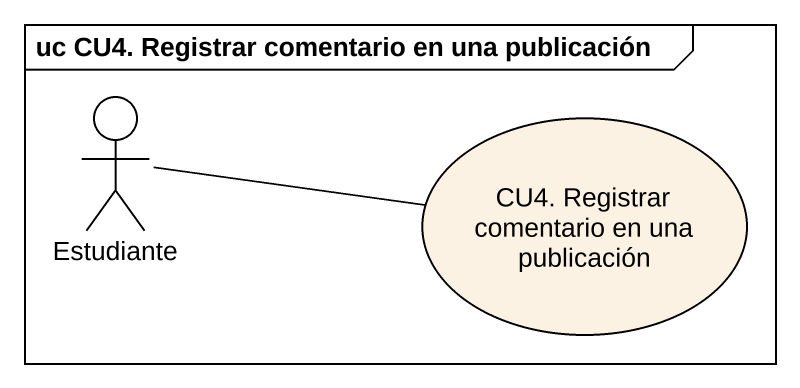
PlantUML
@startuml
mainframe uc CU4. Registrar comentario en una publicación
actor Estudiante
usecase "CU4. Registrar comentario en una publicación" as CU4_Registrar_comentario_en
Estudiante -right- CU4_Registrar_comentario_en
@enduml
